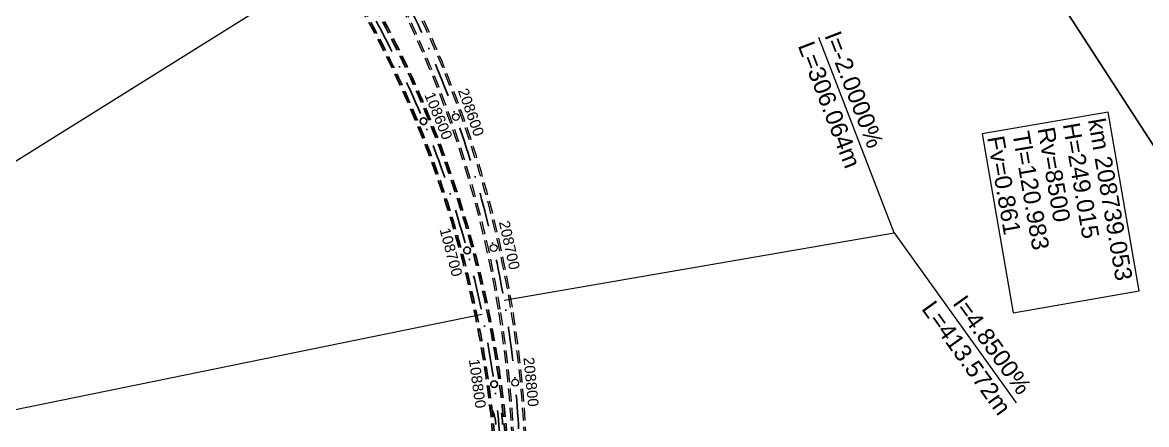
# Model space of a CAD drawing. Extents: x 2610184 to 2620710, y 1263771 to 1270672.
# Drawn here: x 2614332 to 2615155, y 1266639 to 1266934 of the extents above; entities that cross this region are included whole.
import ezdxf

# ---------------------------------------------------------------- set-up
doc = ezdxf.new("R2010")
doc.units = 0
doc.header["$LTSCALE"] = 5
doc.linetypes.add('DASHDOT', pattern=[10, 5, -2.5, 0, -2.5])
doc.linetypes.add('DASHEDX2', pattern=[3.75, 2.5, -1.25])
doc.layers.get('0').update_dxf_attribs({"color": 1, "linetype": 'CONTINUOUS'})
for name, color, linetype in [('Anschluss Birsfelden Grundvariante', 7, 'CONTINUOUS'), ('Grundriss_16', 7, 'CONTINUOUS'), ('Grundriss_26', 7, 'CONTINUOUS'), ('QP_reel_16', 7, 'CONTINUOUS'), ('QP_reel_26', 7, 'CONTINUOUS'), ('Titelblatt', 7, 'CONTINUOUS'), ('TunnelachseOst', 3, 'CONTINUOUS'), ('TunnelacsheWest', 3, 'CONTINUOUS')]:
    doc.layers.add(name, color=color, linetype=linetype)
doc.styles.add('ARIAL', font='arial.ttf')

# ---------------------------------------------------------------- blocks, each defined once
blk = doc.blocks.new('CDWK_PTTYP10')
at = {"color": 0, "lineweight": -2}
blk.add_circle((0, 0), 0.5, dxfattribs=at)

msp = doc.modelspace()

# ---------------------------------------------------------------- linework, layer by layer
at = {"layer": 'Anschluss Birsfelden Grundvariante', "color": 1, "linetype": 'Continuous', "lineweight": -3, "elevation": 2.5}
msp.add_lwpolyline([(2614678.38, 1266639.25, 0.002715), (2614678.38, 1266639.75, 0.165106), (2614673.34, 1266653.66), (2614673.24, 1266653.78)], format="xyb", dxfattribs=at)
at = {"layer": 'Anschluss Birsfelden Grundvariante', "color": 1, "linetype": 'Continuous', "lineweight": -3}
msp.add_arc((2614631.84, 1266638.82, 2.5), 51.54, 0.52096, 10.08325, dxfattribs=at)
at = {"layer": 'Grundriss_16', "color": 1, "linetype": 'DASHEDX2', "lineweight": -3, "ltscale": 0.75}
for points in [[(2614688.28, 1266574.64, 0.186119), (2614474.12, 1267104.21)], [(2614475.07, 1267105.09, -0.186119), (2614689.58, 1266574.66)], [(2614467.51, 1267098.02, -0.186119), (2614679.23, 1266574.49)], [(2614468.46, 1267098.91, -0.186119), (2614680.53, 1266574.51)]]:
    msp.add_lwpolyline(points, format="xyb", dxfattribs=at)
at = {"layer": 'Grundriss_26', "color": 1, "linetype": 'DASHEDX2', "lineweight": 18, "ltscale": 0.75}
for points in [[(2614507.14, 1267104.35, -0.132248), (2614680.39, 1266723.47, -0.04291), (2614691.16, 1266586)], [(2614508.14, 1267105.17, -0.132248), (2614681.68, 1266723.68, -0.04291), (2614692.46, 1266585.99)], [(2614514.12, 1267110.11, -0.132248), (2614689.32, 1266724.95, -0.04291), (2614700.21, 1266585.94)], [(2614515.12, 1267110.93, -0.132248), (2614690.61, 1266725.16, -0.04291), (2614701.51, 1266585.93)]]:
    msp.add_lwpolyline(points, format="xyb", dxfattribs=at)
at = {"layer": 'QP_reel_16', "color": 1, "linetype": 'Continuous', "lineweight": 18}
for p, q in [((2614564.3, 1266980.63), (2614204.48, 1266755.58)), ((2614668.52, 1266719.88), (2614097.86, 1266603.27))]:
    msp.add_line(p, q, dxfattribs=at)
at = {"layer": 'QP_reel_26', "color": 1, "linetype": 'Continuous', "lineweight": 18}
for p, q in [((2614970.41, 1266779.81), (2614915.13, 1266922.83)), ((2614684.49, 1266730.3), (2614970.41, 1266779.81)), ((2614970.41, 1266779.81), (2615059.88, 1266655.28))]:
    msp.add_line(p, q, dxfattribs=at)
msp.add_lwpolyline([(2615034.85, 1266852.16), (2615057.53, 1266721.2), (2615149.9, 1266737.19), (2615127.23, 1266868.16)], close=True, dxfattribs=at)
at = {"layer": 'Titelblatt', "color": 7, "linetype": 'Continuous', "lineweight": -3, "elevation": 2.5}
msp.add_lwpolyline([(2610183.79, 1269055.2), (2613614.15, 1263771.02), (2616105.27, 1265388.19), (2612674.9, 1270672.37), (2610183.79, 1269055.2)], dxfattribs=at)
at = {"layer": 'TunnelachseOst', "linetype": 'DASHDOT', "lineweight": 25}
msp.add_lwpolyline([(2614511.13, 1267107.64, -0.176158), (2614696.34, 1266585.96)], format="xyb", dxfattribs=at)
at = {"layer": 'TunnelacsheWest', "color": 3, "linetype": 'DASHDOT', "lineweight": -3}
msp.add_lwpolyline([(2614471.29, 1267101.56, -0.186119), (2614684.41, 1266574.58)], format="xyb", dxfattribs=at)

# ---------------------------------------------------------------- block references
at = {"layer": 'Grundriss_16', "color": 1, "lineweight": -3, "xscale": 5, "yscale": 5}
for p in [(2614625.44, 1266861.46), (2614657.43, 1266766.78), (2614677.22, 1266668.83)]:
    msp.add_blockref('CDWK_PTTYP10', p, dxfattribs=at)
at = {"layer": 'Grundriss_26', "color": 1, "lineweight": 18, "xscale": 5, "yscale": 5}
for p in [(2614649.15, 1266864.61), (2614676.9, 1266768.61), (2614692.62, 1266669.91)]:
    msp.add_blockref('CDWK_PTTYP10', p, dxfattribs=at)

# ---------------------------------------------------------------- texts
at = {"layer": 'Grundriss_16', "color": 1, "lineweight": -3, "style": 'ARIAL'}
for s, rotation, p in [('108600', 292.29777, (2614625.95, 1266880.81)), ('108700', 285.04514, (2614637.16, 1266782.14)), ('108800', 277.79251, (2614658.68, 1266686.82))]:
    msp.add_text(s, height=7.812, rotation=rotation, dxfattribs=at).set_placement(p)
at = {"layer": 'Grundriss_26', "color": 1, "lineweight": 18, "style": 'ARIAL'}
for s, rotation, p in [('208600', 289.65825, (2614650.55, 1266883.92)), ('208700', 282.5847, (2614680.67, 1266787.59)), ('208800', 275.51115, (2614698.69, 1266688.29))]:
    msp.add_text(s, height=7.812, rotation=rotation, dxfattribs=at).set_placement(p)
at = {"layer": 'QP_reel_26', "color": 1, "lineweight": 18, "style": 'ARIAL'}
for s, rotation, p in [('I=-2.0000%', 291.13234, (2614919.02, 1266924.33)), ('L=306.064m', 291.13234, (2614899.58, 1266916.82)), ('Rv=8500', 279.82241, (2615075.42, 1266856.02)), ('H=249.015', 279.82241, (2615093.89, 1266859.21)), ('km 208739.053', 279.82241, (2615112.37, 1266862.41)), ('Fv=0.861', 279.82241, (2615038.47, 1266849.62)), ('Tl=120.983', 279.82241, (2615056.94, 1266852.82)), ('I=4.8500%', 305.69579, (2615012.69, 1266728.1)), ('L=413.572m', 305.69579, (2614989.94, 1266724.06))]:
    msp.add_text(s, height=12.5, rotation=rotation, dxfattribs=at).set_placement(p)

doc.saveas('drawing.dxf')
